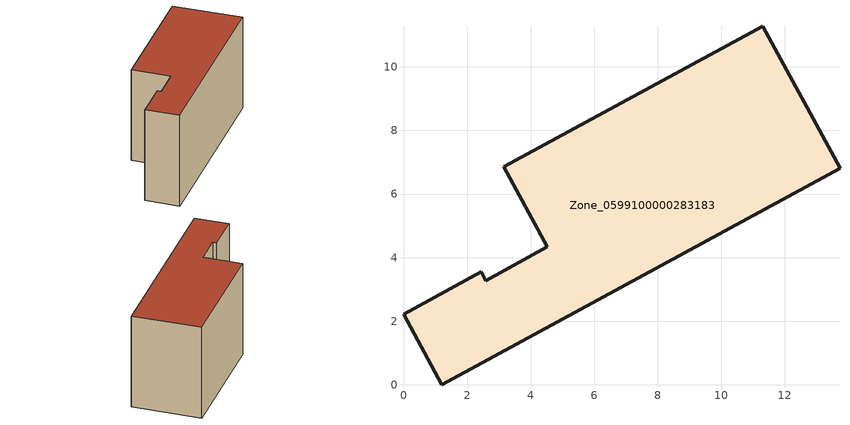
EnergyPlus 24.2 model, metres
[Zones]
Zone_0599100000283183
 floor ground (C_G): 2.58,3.28 4.52,4.34 3.15,6.86 11.3,11.28 13.73,6.81 1.2,0 0,2.22 2.44,3.55 z0
 wall outside (C_F): 4.52,4.34 2.58,3.28 2.44,3.55 0,2.22 1.2,0 13.73,6.81 11.3,11.28 3.15,6.86 4.52,4.34 z0:7.18
 roof outside (C_R): 1.2,0 13.73,6.81 11.3,11.28 3.15,6.86 4.52,4.34 2.58,3.28 2.44,3.55 0,2.22 z7.18
[BUILDING]
Pand.0599100000283183: North Axis=0; Terrain=City; Loads Convergence Tolerance Value=0.04; Temperature Convergence Tolerance Value=0.4; Solar Distribution=FullExterior; Maximum Number of Warmup Days=25; Minimum Number of Warmup Days=1
[Site:Location]
Rotterdam.The.Hague.AP_ZH_NLD Design_Conditions: Latitude=51.96; Longitude=4.45; Time Zone=1; Elevation=-4.5
[SITE:GROUNDTEMPERATURE:BUILDINGSURFACE]
18, 18, 18, 18, 18, 18, 18, 18, 18, 18, 18, 18
[MATERIAL] Thermal Absorptance=0.9; Solar Absorptance=0.7; Visible Absorptance=0.7
Name | Roughness | Thickness | Conductivity | Density | Specific Heat
G.TI.1975-1991 | MediumSmooth | 0.15 | 0.288461 | 540 | 1210
F.TI.1975-1991 | Rough | 0.3 | 0.230769 | 1920 | 840
R.TI.1975-1991 | MediumRough | 0.2 | 0.153846 | 1500 | 1000
[CONSTRUCTION]
C_G: G.TI.1975-1991
C_F: F.TI.1975-1991
C_R: R.TI.1975-1991
[ZONE]
Zone_0599100000283183: Type=1; Multiplier=1; Ceiling Height=Autocalculate; Volume=Autocalculate; Floor Area=autocalculate; Part of Total Floor Area=Yes
[ZONEINFILTRATION:DESIGNFLOWRATE]
Infil_Zone_0599100000283183: Zone or ZoneList or Space or SpaceList=Zone_0599100000283183; Schedule=AlwaysOn; Design Flow Rate Calculation Method=Flow/Area; Flow Rate per Floor Area=0.003; Constant Term Coefficient=1; Temperature Term Coefficient=0; Velocity Term Coefficient=0; Velocity Squared Term Coefficient=0
[HVACTEMPLATE:ZONE:IDEALLOADSAIRSYSTEM]
Zone_0599100000283183: Maximum Heating Supply Air Temperature=50; Minimum Cooling Supply Air Temperature=13; Maximum Heating Supply Air Humidity Ratio=0.0156; Minimum Cooling Supply Air Humidity Ratio=0.0077; Heating Limit=NoLimit; Cooling Limit=NoLimit; Dehumidification Control Type=ConstantSensibleHeatRatio; Cooling Sensible Heat Ratio=0.7; Dehumidification Setpoint=60; Humidification Control Type=None; Humidification Setpoint=30; Outdoor Air Method=None; Outdoor Air Flow Rate per Person=0.00944; Outdoor Air Flow Rate per Zone Floor Area=0; Outdoor Air Flow Rate per Zone=0; Demand Controlled Ventilation Type=None; Outdoor Air Economizer Type=NoEconomizer; Heat Recovery Type=None; Sensible Heat Recovery Effectiveness=0.7; Latent Heat Recovery Effectiveness=0.65
[ZONECONTROL:THERMOSTAT]
ThermostatControl_Zone_0599100000283183: Zone or ZoneList=Zone_0599100000283183; Control Type Schedule=DualSetpointControlType; Control 1=Thermostat_Zone_0599100000283183; Temperature Difference Between Cutout And Setpoint=0
[THERMOSTATSETPOINT:DUALSETPOINT]
Thermostat_Zone_0599100000283183: Heating Setpoint Temperature Schedule=HeatingSetpoint_Zone_0599100000283183; Cooling Setpoint Temperature Schedule=CoolingSetpoint_Zone_0599100000283183
[SCHEDULE:COMPACT]
HeatingSetpoint_Zone_0599100000283183: Through: 12/31, For: AllDays, Until: 24:00, 21
CoolingSetpoint_Zone_0599100000283183: Through: 12/31, For: AllDays, Until: 24:00, 24
DualSetpointControlType: Through: 12/31, For: AllDays, Until: 24:00, 4
AlwaysOn: Through: 12/31, For: AllDays, Until: 24:00, 1
